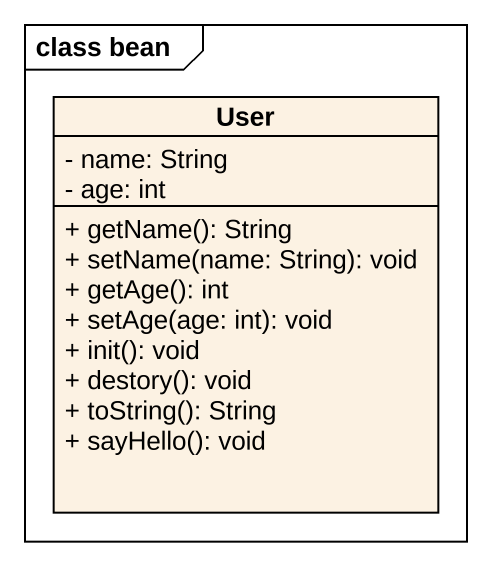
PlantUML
@startuml
mainframe class bean
hide circle
hide empty members
skinparam classAttributeIconSize 0
class User {
  - name: String
  - age: int
  + getName(): String
  + setName(name: String): void
  + getAge(): int
  + setAge(age: int): void
  + init(): void
  + destory(): void
  + toString(): String
  + sayHello(): void
}
@enduml
